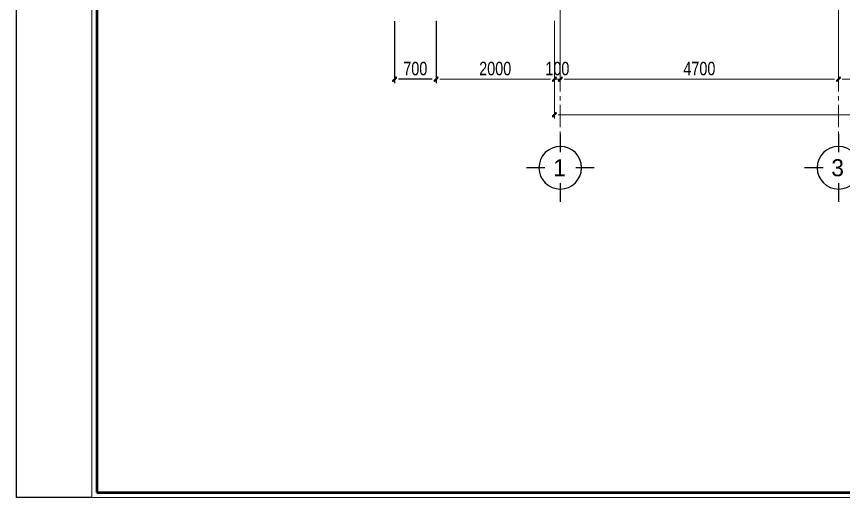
# Model space of a CAD drawing. Header units: millimetres. Extents: x 436341 to 470613, y 10679 to 34210.
# Drawn here: x 436341 to 450315, y 10679 to 18806 of the extents above; entities that cross this region are included whole.
import ezdxf
from ezdxf.enums import TextEntityAlignment as Align

# ---------------------------------------------------------------- set-up
doc = ezdxf.new("R2010")
doc.units = ezdxf.units.MM
doc.header["$MEASUREMENT"] = 0
doc.header["$PDMODE"] = 3
doc.linetypes.add('CENTER', pattern=[2, 1.25, -0.25, 0.25, -0.25])
doc.linetypes.add('HIDDENX2', pattern=[0.75, 0.5, -0.25])
for name, color, linetype, lineweight in [('Ak_mat', 250, 'Continuous', 5), ('Ak_text', 7, 'Continuous', 9), ('DR-DIM', 33, 'Continuous', 9), ('Text', 7, 'Continuous', 9)]:
    doc.layers.add(name, color=color, linetype=linetype, lineweight=lineweight)
doc.layers.add('KT', color=7, linetype='Continuous')
doc.layers.add('KY HIEU', color=251, linetype='Continuous')
doc.styles.add('200', font='VHAVANB_0.TTF')
doc.styles.add('500', font='VHARIAL.TTF')
doc.styles.add('DIM', font='aehalf.shx', dxfattribs={"width": 0.8})
doc.dimstyles.new('Styles1 -65', dxfattribs={"dimscale": 65, "dimtxt": 3.5, "dimasz": 1, "dimexe": 1, "dimexo": 0, "dimgap": 1, "dimtad": 1, "dimdec": 0, "dimrnd": 5, "dimzin": 0, "dimdsep": 46, "dimtxsty": 'DIM', "dimblk": 'sinhtis', "dimcen": 0.09, "dimdle": 1, "dimclrd": 250, "dimclre": 250, "dimclrt": 4, "dimadec": 0, "dimazin": 0, "dimtm": 1e-09, "dimtfac": 1, "dimtdec": 0, "dimtix": 1, "dimtmove": 2, "dimatfit": 3, "dimfxl": 1, "dimtolj": 1, "dimtzin": 0, "dimarcsym": 0})

# ---------------------------------------------------------------- blocks, each defined once
blk = doc.blocks.new('56354t465')
at = {"layer": 'Ak_mat', "linetype": 'CENTER', "ltscale": 300}
for p, q in [((-15533, 13687), (-15533, 0)), ((-10833, 13687), (-10833, 0))]:
    blk.add_line(p, q, dxfattribs=at)
blk = doc.blocks.new('sinhtis')
at = {"layer": 'KT', "linetype": 'HIDDENX2', "ltscale": 200}
h = blk.add_hatch(color=256, dxfattribs=at)
edge = h.paths.add_edge_path()
edge.add_line((0.49, 0.48), (0.48, 0.49))
edge.add_arc((0.38, 0.39), 0.144, -45, 45, ccw=False)
edge.add_line((0.48, 0.29), (-0.29, -0.48))
edge.add_arc((-0.39, -0.38), 0.144, 225, 315, ccw=False)
edge.add_line((-0.49, -0.48), (-0.48, -0.49))
edge.add_arc((-0.38, -0.39), 0.144, 135, 225, ccw=False)
edge.add_line((-0.48, -0.29), (0.29, 0.48))
edge.add_arc((0.39, 0.38), 0.144, 45, 135, ccw=False)
blk.add_lwpolyline([(0.49, 0.48), (0.48, 0.49, -0.414214), (0.48, 0.29), (-0.29, -0.48, -0.414214), (-0.49, -0.48), (-0.48, -0.49, -0.414214), (-0.48, -0.29), (0.29, 0.48, -0.414214)], format="xyb", close=True, dxfattribs=at)
blk = doc.blocks.new('*D36')
at = {"layer": 'Defpoints', "color": 0, "ltscale": 200, "transparency": 16777216}
for p in [(-10833, -12930), (-7133, -12930), (-10833, -13914)]:
    blk.add_point(p, dxfattribs=at)
at = {"layer": 'DR-DIM', "color": 250, "lineweight": -2, "ltscale": 200, "transparency": 16777216}
blk.add_line((-10833, -12930), (-10833, -13979), dxfattribs=at)
at = {"layer": 'DR-DIM', "color": 250, "linetype": 'Continuous', "lineweight": -2, "ltscale": 200, "transparency": 16777216}
for p, q in [((-7133, -12930), (-7133, -13979)), ((-7198, -13914), (-10768, -13914))]:
    blk.add_line(p, q, dxfattribs=at)
at = {"layer": 'DR-DIM', "color": 250, "lineweight": -2, "ltscale": 200, "transparency": 16777216, "xscale": 65, "yscale": 65, "zscale": 65, "rotation": 180}
blk.add_blockref('sinhtis', (-10833, -13914), dxfattribs=at)
at = {"layer": 'DR-DIM', "color": 250, "lineweight": -2, "ltscale": 200, "transparency": 16777216, "xscale": 65, "yscale": 65, "zscale": 65}
blk.add_blockref('sinhtis', (-7133, -13914), dxfattribs=at)
at = {"layer": 'DR-DIM', "color": 4, "ltscale": 200, "transparency": 16777216, "insert": (-8983, -13735), "char_height": 227.5, "attachment_point": 5, "style": 'DIM'}
blk.add_mtext('\\A1;3700', dxfattribs=at)
blk = doc.blocks.new('*D37')
at = {"layer": 'Defpoints', "color": 0, "ltscale": 200, "transparency": 16777216}
for p in [(-15533, -12930), (-10833, -12930), (-15533, -13914)]:
    blk.add_point(p, dxfattribs=at)
at = {"layer": 'DR-DIM', "color": 250, "lineweight": -2, "ltscale": 200, "transparency": 16777216}
blk.add_line((-15533, -12930), (-15533, -13979), dxfattribs=at)
at = {"layer": 'DR-DIM', "color": 250, "linetype": 'Continuous', "lineweight": -2, "ltscale": 200, "transparency": 16777216}
for p, q in [((-10833, -12930), (-10833, -13979)), ((-10898, -13914), (-15468, -13914))]:
    blk.add_line(p, q, dxfattribs=at)
at = {"layer": 'DR-DIM', "color": 250, "lineweight": -2, "ltscale": 200, "transparency": 16777216, "xscale": 65, "yscale": 65, "zscale": 65, "rotation": 180}
blk.add_blockref('sinhtis', (-15533, -13914), dxfattribs=at)
at = {"layer": 'DR-DIM', "color": 250, "lineweight": -2, "ltscale": 200, "transparency": 16777216, "xscale": 65, "yscale": 65, "zscale": 65}
blk.add_blockref('sinhtis', (-10833, -13914), dxfattribs=at)
at = {"layer": 'DR-DIM', "color": 4, "ltscale": 200, "transparency": 16777216, "insert": (-13183, -13735), "char_height": 227.5, "attachment_point": 5, "style": 'DIM'}
blk.add_mtext('\\A1;4700', dxfattribs=at)
blk = doc.blocks.new('*D38')
at = {"layer": 'Defpoints', "color": 0, "ltscale": 200, "transparency": 16777216}
for p in [(-15633, -12930), (-15533, -12930), (-15633, -13914)]:
    blk.add_point(p, dxfattribs=at)
at = {"layer": 'DR-DIM', "color": 250, "lineweight": -2, "ltscale": 200, "transparency": 16777216}
blk.add_line((-15633, -12930), (-15633, -13979), dxfattribs=at)
at = {"layer": 'DR-DIM', "color": 250, "linetype": 'Continuous', "lineweight": -2, "ltscale": 200, "transparency": 16777216}
for p, q in [((-15533, -12930), (-15533, -13979)), ((-15698, -13914), (-15763, -13914)), ((-15533, -13914), (-15633, -13914)), ((-15468, -13914), (-15403, -13914))]:
    blk.add_line(p, q, dxfattribs=at)
at = {"layer": 'DR-DIM', "color": 250, "lineweight": -2, "ltscale": 200, "transparency": 16777216, "xscale": 65, "yscale": 65, "zscale": 65}
blk.add_blockref('sinhtis', (-15633, -13914), dxfattribs=at)
at = {"layer": 'DR-DIM', "color": 250, "lineweight": -2, "ltscale": 200, "transparency": 16777216, "xscale": 65, "yscale": 65, "zscale": 65, "rotation": 180}
blk.add_blockref('sinhtis', (-15533, -13914), dxfattribs=at)
at = {"layer": 'DR-DIM', "color": 4, "ltscale": 200, "transparency": 16777216, "insert": (-15583, -13735), "char_height": 227.5, "attachment_point": 5, "style": 'DIM'}
blk.add_mtext('\\A1;100', dxfattribs=at)
blk = doc.blocks.new('*D39')
at = {"layer": 'Defpoints', "color": 0, "ltscale": 200, "transparency": 16777216}
for p in [(-17633, -12930), (-15633, -12930), (-17633, -13914)]:
    blk.add_point(p, dxfattribs=at)
at = {"layer": 'DR-DIM', "color": 250, "lineweight": -2, "ltscale": 200, "transparency": 16777216}
blk.add_line((-17633, -12930), (-17633, -13979), dxfattribs=at)
at = {"layer": 'DR-DIM', "color": 250, "linetype": 'Continuous', "lineweight": -2, "ltscale": 200, "transparency": 16777216}
for p, q in [((-15633, -12930), (-15633, -13979)), ((-15698, -13914), (-17568, -13914))]:
    blk.add_line(p, q, dxfattribs=at)
at = {"layer": 'DR-DIM', "color": 250, "lineweight": -2, "ltscale": 200, "transparency": 16777216, "xscale": 65, "yscale": 65, "zscale": 65, "rotation": 180}
blk.add_blockref('sinhtis', (-17633, -13914), dxfattribs=at)
at = {"layer": 'DR-DIM', "color": 250, "lineweight": -2, "ltscale": 200, "transparency": 16777216, "xscale": 65, "yscale": 65, "zscale": 65}
blk.add_blockref('sinhtis', (-15633, -13914), dxfattribs=at)
at = {"layer": 'DR-DIM', "color": 4, "ltscale": 200, "transparency": 16777216, "insert": (-16633, -13735), "char_height": 227.5, "attachment_point": 5, "style": 'DIM'}
blk.add_mtext('\\A1;2000', dxfattribs=at)
blk = doc.blocks.new('*D40')
at = {"layer": 'Defpoints', "color": 0, "ltscale": 200, "transparency": 16777216}
for p in [(-15633, -12930), (100, -12930), (-15633, -14514)]:
    blk.add_point(p, dxfattribs=at)
at = {"layer": 'DR-DIM', "color": 250, "lineweight": -2, "ltscale": 200, "transparency": 16777216}
blk.add_line((-15633, -12930), (-15633, -14579), dxfattribs=at)
at = {"layer": 'DR-DIM', "color": 250, "linetype": 'Continuous', "lineweight": -2, "ltscale": 200, "transparency": 16777216}
for p, q in [((100, -12930), (100, -14579)), ((35, -14514), (-15568, -14514))]:
    blk.add_line(p, q, dxfattribs=at)
at = {"layer": 'DR-DIM', "color": 250, "lineweight": -2, "ltscale": 200, "transparency": 16777216, "xscale": 65, "yscale": 65, "zscale": 65, "rotation": 180}
blk.add_blockref('sinhtis', (-15633, -14514), dxfattribs=at)
at = {"layer": 'DR-DIM', "color": 250, "lineweight": -2, "ltscale": 200, "transparency": 16777216, "xscale": 65, "yscale": 65, "zscale": 65}
blk.add_blockref('sinhtis', (100, -14514), dxfattribs=at)
at = {"layer": 'DR-DIM', "color": 4, "ltscale": 200, "transparency": 16777216, "insert": (-7766, -14335), "char_height": 227.5, "attachment_point": 5, "style": 'DIM'}
blk.add_mtext('\\A1;15735', dxfattribs=at)
blk = doc.blocks.new('nhap')
at = {"layer": 'KY HIEU'}
for p, q in [((0, 6.1), (0, 2.77)), ((-6.1, 0), (-2.77, 0)), ((2.77, 0), (6.1, 0)), ((0, -2.77), (0, -6.1))]:
    blk.add_line(p, q, dxfattribs=at)
blk.add_circle((0, 0), 3.83, dxfattribs=at)
at = {"layer": 'Text', "style": '500'}
blk.add_attdef('I', text='', height=4.25, dxfattribs=at).set_placement((-0.09, 0), align=Align.MIDDLE_CENTER)
blk = doc.blocks.new('*D54')
at = {"layer": 'Defpoints', "color": 0, "transparency": 16777216}
for p in [(442730, 18730), (443430, 18730), (442730, 17746)]:
    blk.add_point(p, dxfattribs=at)
at = {"layer": 'DR-DIM', "color": 250, "lineweight": -2, "transparency": 16777216}
blk.add_line((442730, 18730), (442730, 17682), dxfattribs=at)
at = {"layer": 'DR-DIM', "color": 250, "linetype": 'Continuous', "lineweight": -2, "transparency": 16777216}
for p, q in [((443430, 18730), (443430, 17682)), ((443365, 17746), (442795, 17746))]:
    blk.add_line(p, q, dxfattribs=at)
at = {"layer": 'DR-DIM', "color": 250, "lineweight": -2, "transparency": 16777216, "xscale": 65, "yscale": 65, "zscale": 65, "rotation": 180}
blk.add_blockref('sinhtis', (442730, 17746), dxfattribs=at)
at = {"layer": 'DR-DIM', "color": 250, "lineweight": -2, "transparency": 16777216, "xscale": 65, "yscale": 65, "zscale": 65}
blk.add_blockref('sinhtis', (443430, 17746), dxfattribs=at)
at = {"layer": 'DR-DIM', "color": 4, "transparency": 16777216, "insert": (443080, 17925), "char_height": 227.5, "attachment_point": 5, "style": 'DIM'}
blk.add_mtext('\\A1;700', dxfattribs=at)
blk = doc.blocks.new('KT1')
at = {"layer": 'Ak_text', "lineweight": 15}
for p, q in [((-39500, 28700), (-39500, 1000)), ((-39500, 1000), (-1000, 1000))]:
    blk.add_line(p, q, dxfattribs=at)
at = {"layer": 'Ak_text', "color": 1, "linetype": 'Continuous', "lineweight": 50}
for p, q in [((-39400, 28600), (-39400, 1100)), ((-39400, 1100), (-5800, 1100))]:
    blk.add_line(p, q, dxfattribs=at)
at = {"layer": 'Defpoints'}
for p, q in [((-41000, 1000), (-41000, 28700)), ((-39500, 1000), (-41000, 1000))]:
    blk.add_line(p, q, dxfattribs=at)
blk = doc.blocks.new('5675y456467467')
at = {"layer": 'KY HIEU'}
ref = blk.add_blockref('nhap', (-15532.9, -15409.4), dxfattribs=dict(at, xscale=-94.11764706019312, yscale=94.11764706019312, zscale=94.11764706019312))
ref.add_attrib('I', '1', dxfattribs={"layer": 'Text', "color": 7, "height": 288, "style": '200'}).set_placement((-15546.7, -15409.4), align=Align.MIDDLE_CENTER)
ref = blk.add_blockref('nhap', (-10832.9, -15409.4), dxfattribs=dict(at, xscale=-94.11764706019312, yscale=94.11764706019312, zscale=94.11764706019312))
ref.add_attrib('I', '3', dxfattribs={"layer": 'Text', "color": 7, "height": 288, "style": '200'}).set_placement((-10846.7, -15409.4), align=Align.MIDDLE_CENTER)
at = {"layer": 'DR-DIM', "ltscale": 200}
for base, p1, p2, picture, middle in [((-17632.9, -13913.8), (-15632.9, -12929.8), (-17632.9, -12929.8), '*D39', (-16632.9, -13735)), ((-15632.9, -13913.8), (-15532.9, -12929.8), (-15632.9, -12929.8), '*D38', (-15582.9, -13735)), ((-15632.9, -14513.8), (100, -12929.8), (-15632.9, -12929.8), '*D40', (-7766.4, -14335)), ((-15532.9, -13913.8), (-10832.9, -12929.8), (-15532.9, -12929.8), '*D37', (-13182.9, -13735)), ((-10832.9, -13913.8), (-7132.9, -12929.8), (-10832.9, -12929.8), '*D36', (-8982.9, -13735))]:
    dim = blk.add_linear_dim(base=base, p1=p1, p2=p2, dimstyle='Styles1 -65', dxfattribs=at)
    dim.commit()
    dim.dimension.update_dxf_attribs({"geometry": picture, "text_midpoint": middle})

msp = doc.modelspace()

# ---------------------------------------------------------------- block references
at = {"xscale": 0.8494816779204608, "yscale": 0.8494816779204608, "zscale": 0.8494816779204608}
msp.add_blockref('KT1', (471169.9, 9829.9, 61.9), dxfattribs=at)
at = {"layer": 'Ak_mat'}
msp.add_blockref('56354t465', (461063.3, 16825), dxfattribs=at)
at = {"layer": 'DR-DIM'}
msp.add_blockref('5675y456467467', (461063.3, 31660.3), dxfattribs=at)

# ---------------------------------------------------------------- dimensions: what is measured, and where the dimension line sits
dim = msp.add_linear_dim(base=(442730.4, 17746.5), p1=(443430.4, 18730.5), p2=(442730.4, 18730.5), dimstyle='Styles1 -65', dxfattribs=at)
dim.commit()
dim.dimension.update_dxf_attribs({"geometry": '*D54', "text_midpoint": (443080.4, 17925.2)})

doc.saveas('drawing.dxf')
